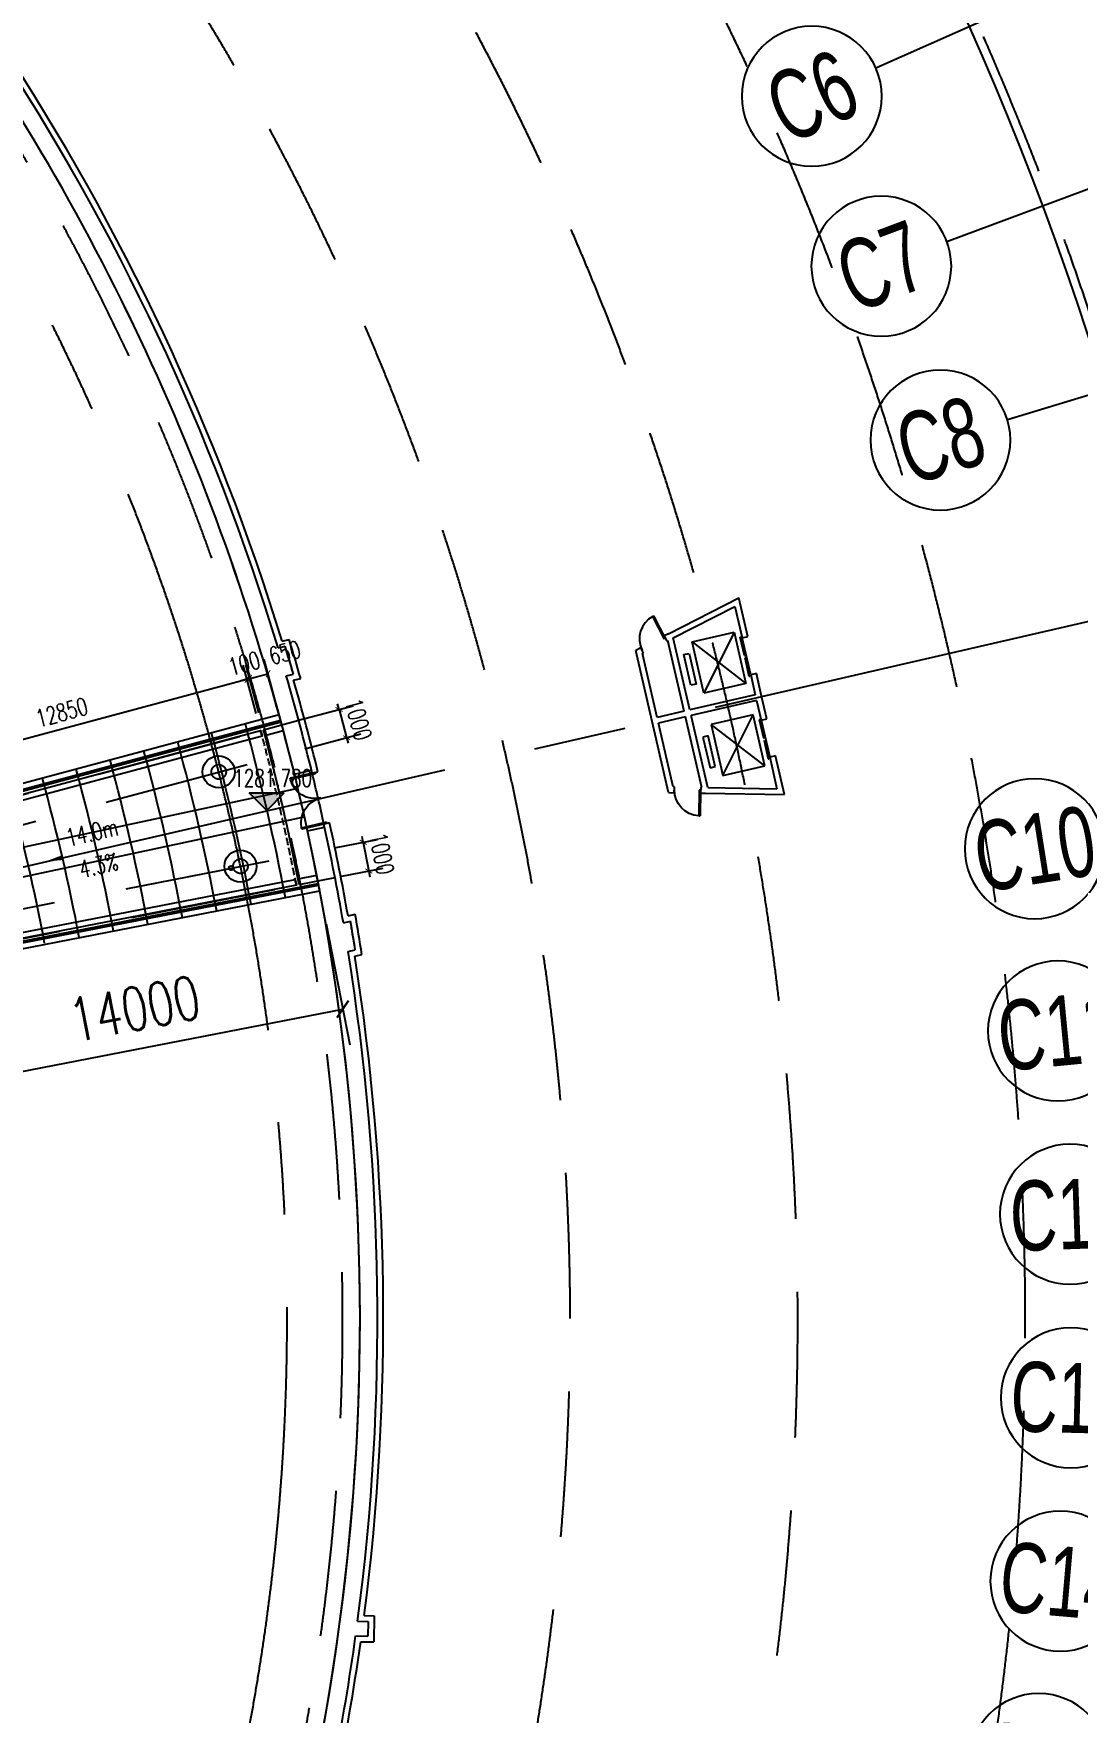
# Model space of a CAD drawing. Extents: x 36903891 to 38126251, y 2073392 to 2924740.
# Drawn here: x 37178668 to 37214450, y 2273145 to 2330717 of the extents above; entities that cross this region are included whole.
import ezdxf
from ezdxf.enums import TextEntityAlignment as Align
from ezdxf.xclip import XClip

# ---------------------------------------------------------------- set-up
doc = ezdxf.new("R2010")
doc.units = 0
doc.header["$LTSCALE"] = 1000
doc.header["$XCLIPFRAME"] = 0
for name, pattern in [('__DASH', [0.35, 0.25, -0.1]), ('CENTER', [2, 1.25, -0.25, 0.25, -0.25]), ('CENTER2', [28.575, 19.05, -3.175, 3.175, -3.175]), ('DASH', [0.35, 0.25, -0.1]), ('HIDDEN', [0.375, 0.25, -0.125])]:
    doc.linetypes.add(name, pattern=pattern)
doc.layers.get('0').update_dxf_attribs({"color": 8})
doc.layers.get('Defpoints').update_dxf_attribs({"color": 8})
for name, color, linetype in [('#幕墙线-平面', 8, 'Continuous'), ('#标注', 8, 'Continuous'), ('#虚线', 8, 'HIDDEN'), ('#轴线', 8, 'CENTER2'), ('1-WIN-1', 8, 'Continuous'), ('A-AL-E', 8, 'Continuous'), ('A-COLS-PLAN-C', 8, 'DASH'), ('A-DETL-ALUM', 8, 'Continuous'), ('A-DIMS', 8, 'Continuous'), ('A-DIMS-500', 8, 'Continuous'), ('A-DIMS-ELEV', 8, 'Continuous'), ('A-DIMS-SYMB', 8, 'Continuous'), ('A-FLOR', 8, 'Continuous'), ('A-FLOR-UNDR', 8, '__DASH'), ('A-GRID', 8, 'CENTER'), ('A-NOTE', 8, 'Continuous'), ('A-STRS-HRAL', 8, 'Continuous'), ('DIM', 8, 'Continuous'), ('周边建筑', 8, 'Continuous'), ('水-雨水-压力流-标识', 8, 'Continuous')]:
    doc.layers.add(name, color=color, linetype=linetype)
doc.styles.add('#文字', font='jrs.shx', dxfattribs={"width": 0.7, "bigfont": 'hztxt.shx'})
doc.styles.add('_TCH_DIM', font='SIMPLEX', dxfattribs={"bigfont": 'GBCBIG'})
doc.styles.add('_TCH_DIM_T3', font='SIMPLEX', dxfattribs={"width": 0.705882, "bigfont": 'GBCBIG'})
doc.styles.add('JHZX', font='jrs.shx', dxfattribs={"width": 0.6, "bigfont": 'jhz.shx'})
doc.dimstyles.new('_TCH_ARCH&&200', dxfattribs={"dimtxt": 595, "dimasz": 200, "dimexe": 500, "dimexo": 600, "dimgap": 252.5, "dimtad": 1, "dimdec": 0, "dimzin": 0, "dimdsep": 46, "dimtxsty": '_TCH_DIM_T3', "dimblk": 'ARCHTICK', "dimcen": 0.09, "dimclrt": 4, "dimazin": 2, "dimtfac": 1, "dimtdec": 0, "dimtix": 1, "dimtmove": 2, "dimatfit": 3, "dimfxl": 200, "dimtolj": 1, "dimtzin": 0, "dimarcsym": 0})
doc.dimstyles.new('_TCH_ARCH&&500', dxfattribs={"dimtxt": 1487.5, "dimasz": 500, "dimexe": 1250, "dimexo": 1500, "dimgap": 631.25, "dimtad": 1, "dimdec": 0, "dimzin": 0, "dimdsep": 46, "dimtxsty": '_TCH_DIM_T3', "dimblk": 'ARCHTICK', "dimcen": 0.09, "dimclrt": 4, "dimazin": 2, "dimtfac": 1, "dimtdec": 0, "dimtix": 1, "dimtmove": 2, "dimatfit": 3, "dimfxl": 200, "dimtolj": 1, "dimtzin": 0, "dimarcsym": 0})
doc.dimstyles.new('JZBZ-600', dxfattribs={"dimscale": 600, "dimtxt": 3, "dimasz": 1.5, "dimexe": 1, "dimexo": 1, "dimgap": 0.5, "dimtad": 1, "dimdec": 0, "dimdsep": 46, "dimtxsty": 'JHZX', "dimblk1": 'ARCHTICK', "dimblk2": 'ARCHTICK', "dimsah": 1, "dimcen": 0, "dimclrd": 1, "dimclre": 1, "dimclrt": 2, "dimadec": 1, "dimazin": 2, "dimtfac": 1, "dimtdec": 0, "dimtix": 1, "dimtmove": 0, "dimatfit": 3, "dimfxl": 1, "dimtolj": 1, "dimlwd": -1, "dimlwe": -1, "dimarcsym": 1})

# ---------------------------------------------------------------- blocks, each defined once
blk = doc.blocks.new('_ARCHTICK')
at = {"color": 0, "linetype": 'ByBlock', "const_width": 0.15}
blk.add_lwpolyline([(-0.5, -0.5), (0.5, 0.5)], dxfattribs=at)
blk = doc.blocks.new('*D93')
at = {"layer": '#标注', "transparency": 16777216}
for p, q in [((36894700, 2969458), (36883281, 2964374)), ((36897588, 2962398), (36885880, 2958021))]:
    blk.add_line(p, q, dxfattribs=at)
blk.add_arc((36780603, 2918661), 112993, 20.4991, 23.99913, dxfattribs=at)
at = {"layer": 'Defpoints', "color": 0, "transparency": 16777216}
for p in [(36895248, 2969703), (36898150, 2962608), (36885614, 2960378), (36780603, 2918661)]:
    blk.add_point(p, dxfattribs=at)
at = {"layer": '#标注', "transparency": 16777216, "xscale": 900, "yscale": 900, "zscale": 900}
for p, rotation in [((36883829, 2964618), 113.9991263115051), ((36886442, 2958231), 290.4991045865536)]:
    blk.add_blockref('_ARCHTICK', p, dxfattribs=dict(at, rotation=rotation))
at = {"layer": '#标注', "transparency": 16777216, "insert": (36886295, 2961899), "char_height": 1800, "attachment_point": 5, "rotation": 292.24912, "style": 'JHZX'}
blk.add_mtext('\\A1;3.5°', dxfattribs=at)
blk = doc.blocks.new('*D200')
at = {"layer": '#标注', "transparency": 16777216}
for p, q in [((36874862, 3000599), (36862409, 2989774)), ((36882278, 2846131), (36868846, 2855713))]:
    blk.add_line(p, q, dxfattribs=at)
blk.add_arc((36780603, 2918661), 108993, 324.49751, 41, dxfattribs=at)
at = {"layer": 'Defpoints', "color": 0, "transparency": 16777216}
for p in [(36875315, 3000993), (36780603, 2918661), (36887941, 2899732), (36882766, 2845783)]:
    blk.add_point(p, dxfattribs=at)
at = {"layer": '#标注', "transparency": 16777216, "xscale": 900, "yscale": 900, "zscale": 900}
for p, rotation in [((36862862, 2990168), 130.9999999999905), ((36869334, 2855365), 234.4975139136623)]:
    blk.add_blockref('_ARCHTICK', p, dxfattribs=dict(at, rotation=rotation))
at = {"layer": '#标注', "transparency": 16777216, "insert": (36890670, 2923946), "char_height": 1800, "attachment_point": 5, "rotation": 272.74876, "style": 'JHZX'}
blk.add_mtext('\\A1;76.5°', dxfattribs=at)
blk = doc.blocks.new('*U49')
blk.add_line((20, 0), (0, 0))
blk.add_circle((24, 0), 4)
at = {"style": 'JHZX', "width": 0.75}
blk.add_attdef('AXES', text='', height=4, dxfattribs=at).set_placement((24, 0), align=Align.MIDDLE_CENTER)
blk = doc.blocks.new('DOTE-11')
at = {"layer": '#虚线', "ltscale": 20}
for p, q in [((36843094, 2935403), (36856037, 2938871)), ((36843353, 2934437), (36856296, 2937905)), ((36843919, 2931984), (36857073, 2934541)), ((36844110, 2931003), (36857264, 2933559))]:
    blk.add_line(p, q, dxfattribs=at)
for radius, end in [(117100, 50.90588), (109300, 50.72062), (101500, 50.50684), (93700, 50.25742), (85900, 49.96262), (78100, 49.60882)]:
    blk.add_arc((36780599, 2918657), radius, 330, end, dxfattribs=at)
at = {"layer": '#轴线'}
blk.add_line((36843640, 2933212), (36923441, 2951635), dxfattribs=at)
for radius, end in [(146600, 183.99981), (138800, 210.18842), (130400, 210.32938), (127950, 210.37401), (76200, 56.5)]:
    blk.add_arc((36780599, 2918657), radius, 324.5, end, dxfattribs=at)
blk = doc.blocks.new('A$C80b62fe7')
at = {"layer": '#幕墙线-平面'}
for points in [[(218720, 197989), (201349, 196927, -0.411972), (200385, 197773, 0.208557), (152529, 289704, -0.411975), (152389, 290978), (163223, 304598)], [(218704, 198249), (201333, 197186, -0.411972), (200645, 197790, 0.208557), (152693, 289906, -0.411975), (152592, 290816), (163426, 304436)]]:
    blk.add_lwpolyline(points, format="xyb", dxfattribs=at)
for points in [[(146979, 209574), (133456, 205951)], [(147046, 209323), (133524, 205700)], [(134720, 204301), (147630, 207060)], [(134929, 203323), (147839, 206082)], [(134580, 201124), (148322, 203796)], [(134630, 200869), (148372, 203540)]]:
    blk.add_lwpolyline(points, dxfattribs=at)
for radius, start, end in [(128529, 333.50225, 195.7758), (127529, 333.53985, 195.7884)]:
    blk.add_arc((71052, 188867), radius, start, end, dxfattribs=at)
blk = doc.blocks.new('DASWQE')
at = {"layer": '#幕墙线-平面', "ltscale": 10}
for radius, start, end in [(77500, 10.74125, 15.25876), (78700, 10.7452, 15.25481), (75100, 10.73298, 15.26703), (76300, 10.73718, 15.26283), (72700, 10.72416, 15.27584), (73900, 10.72864, 15.27136), (70300, 10.71474, 15.28526), (71500, 10.71953, 15.28047), (69100, 10.7452, 15.29021)]:
    blk.add_arc((5, 4), radius, start, end, dxfattribs=at)
at = {"layer": 'DIM', "ltscale": 10}
blk.add_blockref('A$C80b62fe7', (-71047, -188863), dxfattribs=at)
blk = doc.blocks.new('雨水立管')
blk.add_circle((0, 0), 50)
blk = doc.blocks.new('雨水')
at = {"layer": '水-雨水-压力流-标识', "xscale": 1.5, "yscale": 1.5, "zscale": 1.5}
blk.add_blockref('雨水立管', (35722255, 2934115), dxfattribs=at)
blk = doc.blocks.new('800柱子')
at = {"layer": 'A-DETL-ALUM', "ltscale": 0.3}
blk.add_circle((35572079, 2737405), 550, dxfattribs=at)
blk = doc.blocks.new('$DorLib2D$00000002')
at = {"layer": '1-WIN-1'}
for p, q in [((-0.5, 0), (-0.5, 0.4875)), ((-0.475, 0.4875), (-0.5, 0.4875)), ((-0.475, 0), (-0.475, 0.4875)), ((0.475, 0), (0.475, 0.4875)), ((0.475, 0.4875), (0.5, 0.4875)), ((0.5, 0), (0.5, 0.4875)), ((-0.5, 0), (-0.475, 0)), ((0.5, 0), (0.475, 0))]:
    blk.add_line(p, q, dxfattribs=at)
for centre, start, end in [((-0.4875, 0), 0, 88.53072), ((0.4875, 0), 91.46928, 180)]:
    blk.add_arc(centre, 0.4875, start, end, dxfattribs=at)
blk = doc.blocks.new('$DORLIB2D$00000127')
for points in [[(-0.533, 0.795), (-0.533, 0.69)], [(-0.033, 0.795), (-0.533, 0.795)], [(-0.033, 0.69), (-0.533, 0.69)], [(0.5, 0.5), (-0.5, 0.5)], [(-0.033, 0.795), (-0.033, 0.69)], [(0.533, 0.795), (0.033, 0.795)], [(0.033, 0.795), (0.033, 0.69)], [(0.533, 0.69), (0.033, 0.69)], [(0.533, 0.795), (0.533, 0.69)]]:
    blk.add_lwpolyline(points)
blk = doc.blocks.new('$DorLib2D$00000001')
for p, q in [((0.45, 0.975), (0.5, 0.975)), ((0.45, 0), (0.45, 0.975)), ((0.5, 0), (0.5, 0.975)), ((0.5, 0), (0.45, 0))]:
    blk.add_line(p, q)
blk.add_arc((0.475, 0), 0.975, 91.46928, 180)
blk = doc.blocks.new('123')
at = {"layer": '周边建筑'}
for p, q in [((34941122, 2932477), (34939761, 2932477)), ((34940416, 2929851), (34939761, 2932477)), ((34940017, 2932277), (34941122, 2932277)), ((34940591, 2929977), (34940017, 2932277)), ((34941122, 2932277), (34941122, 2932477)), ((34943222, 2932477), (34942422, 2932477)), ((34942422, 2932477), (34942422, 2932277)), ((34942422, 2932277), (34943122, 2932277)), ((34943122, 2932277), (34943122, 2929977)), ((34944022, 2932477), (34943222, 2932477)), ((34943322, 2932277), (34943322, 2929977)), ((34943322, 2932277), (34944022, 2932277)), ((34944022, 2932277), (34944022, 2932477)), ((34946684, 2932477), (34945322, 2932477)), ((34945322, 2932477), (34945322, 2932277)), ((34945322, 2932277), (34946428, 2932277)), ((34945854, 2929977), (34946428, 2932277)), ((34946029, 2929851), (34946684, 2932477)), ((34940872, 2930572), (34940872, 2932052)), ((34940872, 2932052), (34942672, 2932052)), ((34940872, 2930572), (34942672, 2932052)), ((34940872, 2932052), (34942672, 2930572)), ((34942672, 2932052), (34942672, 2930572)), ((34945572, 2932052), (34943772, 2932052)), ((34943772, 2932052), (34943772, 2930572)), ((34945572, 2930572), (34943772, 2932052)), ((34945572, 2932052), (34943772, 2930572)), ((34945572, 2930572), (34945572, 2932052)), ((34942672, 2930572), (34940872, 2930572)), ((34943772, 2930572), (34945572, 2930572)), ((34940416, 2929851), (34940456, 2929691)), ((34943122, 2929977), (34940591, 2929977)), ((34941232, 2930202), (34941232, 2930387)), ((34941232, 2930387), (34942312, 2930387)), ((34942312, 2930202), (34941232, 2930202)), ((34942312, 2930387), (34942312, 2930202)), ((34945854, 2929977), (34943322, 2929977)), ((34945212, 2930387), (34944132, 2930387)), ((34944132, 2930387), (34944132, 2930202)), ((34944132, 2930202), (34945212, 2930202)), ((34945212, 2930202), (34945212, 2930387)), ((34945989, 2929691), (34946029, 2929851)), ((34940456, 2929691), (34940650, 2929739)), ((34943122, 2929777), (34940640, 2929777)), ((34940650, 2929739), (34940640, 2929777)), ((34943122, 2929777), (34943122, 2928827)), ((34945804, 2929777), (34943322, 2929777)), ((34943322, 2929777), (34943322, 2928827)), ((34945804, 2929777), (34945795, 2929739)), ((34945795, 2929739), (34945989, 2929691)), ((34940868, 2928866), (34940674, 2928817)), ((34940674, 2928817), (34940721, 2928627)), ((34940877, 2928827), (34940868, 2928866)), ((34943122, 2928827), (34940877, 2928827)), ((34945567, 2928827), (34943322, 2928827)), ((34945577, 2928866), (34945567, 2928827)), ((34945771, 2928817), (34945577, 2928866)), ((34945724, 2928627), (34945771, 2928817)), ((34943222, 2928627), (34940721, 2928627)), ((34945724, 2928627), (34943222, 2928627)), ((34939078, 2916969), (34939078, 2917220)), ((34947367, 2916969), (34947367, 2917220)), ((34937678, 2916884), (34937678, 2917134)), ((34937878, 2916697), (34937878, 2916948)), ((34938878, 2916758), (34938878, 2917009)), ((34940498, 2915580), (34940455, 2916829)), ((34942222, 2916271), (34942222, 2916871)), ((34942322, 2916872), (34942322, 2917072)), ((34944122, 2917072), (34944122, 2916872)), ((34944222, 2916271), (34944222, 2916871)), ((34945946, 2915580), (34945990, 2916829)), ((34947567, 2916758), (34947567, 2917009)), ((34948567, 2916697), (34948567, 2916948)), ((34948767, 2916884), (34948767, 2917134)), ((34940698, 2915587), (34940676, 2916236)), ((34945746, 2915587), (34945769, 2916236)), ((34970876, 2912113), (34970957, 2912442)), ((34970957, 2912442), (34971831, 2912224)), ((34971015, 2911847), (34971103, 2912199)), ((34971103, 2912199), (34971588, 2912078)), ((34971486, 2911670), (34971588, 2912078)), ((34971723, 2911793), (34971831, 2912224))]:
    blk.add_line(p, q, dxfattribs=at)
for points in [[(34942222, 2916271, 0.098236), (34912257, 2909930, -0.389733), (34902046, 2913529), (34887313, 2941237, -0.432463), (34891065, 2952275, -0.001332), (34891677, 2952551, -0.001332)], [(34994768, 2952551, -0.066668), (35023206, 2934936, -0.432715), (35023979, 2923298), (35002575, 2900345, -0.3894), (34991787, 2899506, 0.164544), (34944222, 2916271)]]:
    blk.add_lwpolyline(points, format="xyb", dxfattribs=at)
for radius, start, end in [(79750, 92.97891, 93.98661), (79750, 86.01339, 87.02109), (79300, 93.86442, 110.51671), (79500, 93.99916, 110.3552), (79550, 93.13066, 93.85226), (79550, 93.21421, 93.85226), (79300, 90.65028, 93.14054), (79500, 90.64865, 92.98829), (79300, 89.34972, 90.65028), (79500, 87.01171, 89.35135), (79300, 86.85946, 89.34972), (79550, 86.14774, 86.86934), (79550, 86.14774, 86.78579), (79300, 69.48328, 86.13558), (79500, 69.6448, 86.00084), (78700, 90.72805, 113.17007), (78700, 53.84029, 89.27195), (78050, 88, 92), (79300, 62.58674, 69.11954), (79500, 61.72709, 68.99173)]:
    blk.add_arc((34943222, 2837577), radius, start, end, dxfattribs=at)
for name, p, xscale, yscale, zscale, rotation in [('$DORLIB2D$00000127', (34941772, 2932377), -1300, 200, -1300, 180), ('$DORLIB2D$00000127', (34944672, 2932377), 1300, 200, 1300, 179.999999999993), ('$DorLib2D$00000001', (34940662, 2929278), 900, 900, 200, 104.000001498082), ('$DorLib2D$00000001', (34945783, 2929278), -899.9999999999997, 899.9999999999997, 200, 256.0000014980859), ('$DorLib2D$00000002', (34943222, 2916972), -1800, 1800, -1800, 179.999999999653)]:
    blk.add_blockref(name, p, dxfattribs=dict(at, xscale=xscale, yscale=yscale, zscale=zscale, rotation=rotation))
blk = doc.blocks.new('_YZHK')
blk.add_circle((0, 0), 0.5)
blk = doc.blocks.new('ASDFASD')
at = {"layer": 'A-COLS-PLAN-C', "ltscale": 0.3, "xscale": 500, "yscale": 500, "zscale": 500}
for p in [(35721829, 2937412), (35722575, 2934177)]:
    blk.add_blockref('_YZHK', p, dxfattribs=at)
blk = doc.blocks.new('*D312')
at = {"layer": 'A-DIMS', "lineweight": -2, "transparency": 16777216}
for p, q in [((39369516, 2010580), (39369072, 2012237)), ((39356789, 2008428), (39369201, 2011754)), ((39357104, 2007254), (39356660, 2008911))]:
    blk.add_line(p, q, dxfattribs=at)
at = {"layer": 'Defpoints', "color": 0, "transparency": 16777216}
for p in [(39369201, 2011754), (39369671, 2010000), (39357259, 2006674)]:
    blk.add_point(p, dxfattribs=at)
at = {"layer": 'A-DIMS', "lineweight": -2, "transparency": 16777216, "xscale": 200, "yscale": 200, "zscale": 200}
for p, rotation in [((39369201, 2011754), 15.0000062783435), ((39356789, 2008428), 195.0000062783435)]:
    blk.add_blockref('_ARCHTICK', p, dxfattribs=dict(at, rotation=rotation))
at = {"layer": 'A-DIMS', "transparency": 16777216, "insert": (39362853, 2010622), "char_height": 595, "attachment_point": 5, "rotation": 15.00001, "style": '_TCH_DIM_T3'}
blk.add_mtext('\\A1;12850', dxfattribs=at)
blk = doc.blocks.new('*D313')
at = {"layer": 'A-DIMS', "lineweight": -2, "transparency": 16777216}
for p, q in [((39369516, 2010580), (39369072, 2012237)), ((39369612, 2010606), (39369168, 2012263)), ((39369201, 2011754), (39369008, 2011702)), ((39369201, 2011754), (39369298, 2011780)), ((39369298, 2011780), (39369491, 2011832))]:
    blk.add_line(p, q, dxfattribs=at)
at = {"layer": 'Defpoints', "color": 0, "transparency": 16777216}
for p in [(39369298, 2011780), (39369671, 2010000), (39369768, 2010026)]:
    blk.add_point(p, dxfattribs=at)
at = {"layer": 'A-DIMS', "lineweight": -2, "transparency": 16777216, "xscale": 200, "yscale": 200, "zscale": 200}
for p, rotation in [((39369201, 2011754), 15.00000627832485), ((39369298, 2011780), 195.0000062783248)]:
    blk.add_blockref('_ARCHTICK', p, dxfattribs=dict(at, rotation=rotation))
at = {"layer": 'A-DIMS', "transparency": 16777216, "insert": (39369107, 2012298), "char_height": 595, "attachment_point": 5, "rotation": 15.00001, "style": '_TCH_DIM_T3'}
blk.add_mtext('\\A1;100', dxfattribs=at)
blk = doc.blocks.new('*D314')
at = {"layer": 'A-DIMS', "lineweight": -2, "transparency": 16777216}
for p, q in [((39369612, 2010606), (39369168, 2012263)), ((39370240, 2010774), (39369796, 2012431)), ((39369298, 2011780), (39369926, 2011948))]:
    blk.add_line(p, q, dxfattribs=at)
at = {"layer": 'Defpoints', "color": 0, "transparency": 16777216}
for p in [(39369926, 2011948), (39369768, 2010026), (39370396, 2010194)]:
    blk.add_point(p, dxfattribs=at)
at = {"layer": 'A-DIMS', "lineweight": -2, "transparency": 16777216, "xscale": 200, "yscale": 200, "zscale": 200}
for p, rotation in [((39369298, 2011780), 195.000006278333), ((39369926, 2011948), 15.00000627833302)]:
    blk.add_blockref('_ARCHTICK', p, dxfattribs=dict(at, rotation=rotation))
at = {"layer": 'A-DIMS', "transparency": 16777216, "insert": (39370498, 2012671), "char_height": 595, "attachment_point": 5, "rotation": 15.00001, "style": '_TCH_DIM_T3'}
blk.add_mtext('\\A1;650', dxfattribs=at)
blk = doc.blocks.new('*D344')
at = {"layer": 'A-DIMS-500', "lineweight": -2, "transparency": 16777216}
for p, q in [((39371918, 2003369), (39372725, 1999217)), ((39358175, 2000698), (39358982, 1996546)), ((39358743, 1997773), (39372486, 2000444))]:
    blk.add_line(p, q, dxfattribs=at)
at = {"layer": 'Defpoints', "color": 0, "transparency": 16777216}
for p in [(39371631, 2004842), (39357889, 2002171), (39372486, 2000444)]:
    blk.add_point(p, dxfattribs=at)
at = {"layer": 'A-DIMS-500', "lineweight": -2, "transparency": 16777216, "xscale": 499.9999999999999, "yscale": 499.9999999999999, "zscale": 499.9999999999999}
for p, rotation in [((39372486, 2000444), 11.00000762941801), ((39358743, 1997773), 191.000007629418)]:
    blk.add_blockref('_ARCHTICK', p, dxfattribs=dict(at, rotation=rotation))
at = {"layer": 'A-DIMS-500', "transparency": 16777216, "insert": (39365352, 2000458), "char_height": 1487.5, "attachment_point": 5, "rotation": 11.00001, "style": '_TCH_DIM_T3'}
blk.add_mtext('\\A1;14000', dxfattribs=at)
blk = doc.blocks.new('*D385')
at = {"layer": 'A-DIMS', "lineweight": -2, "transparency": 16777216}
for p, q in [((39372200, 2005971), (39373678, 2006258)), ((39373187, 2006163), (39373149, 2006359)), ((39373187, 2006163), (39373378, 2005181)), ((39372391, 2004989), (39373869, 2005277)), ((39373378, 2005181), (39373416, 2004985))]:
    blk.add_line(p, q, dxfattribs=at)
at = {"layer": 'Defpoints', "color": 0, "transparency": 16777216}
for p in [(39371611, 2005857), (39371802, 2004875), (39373378, 2005181)]:
    blk.add_point(p, dxfattribs=at)
at = {"layer": 'A-DIMS', "lineweight": -2, "transparency": 16777216, "xscale": 200, "yscale": 200, "zscale": 200}
for p, rotation in [((39373187, 2006163), 281.0000023880401), ((39373378, 2005181), 101.0000023880401)]:
    blk.add_blockref('_ARCHTICK', p, dxfattribs=dict(at, rotation=rotation))
at = {"layer": 'A-DIMS', "transparency": 16777216, "insert": (39373823, 2005777), "char_height": 595, "attachment_point": 5, "rotation": 281, "style": '_TCH_DIM_T3'}
blk.add_mtext('\\A1;1000', dxfattribs=at)
blk = doc.blocks.new('*D386')
at = {"layer": 'A-DIMS', "lineweight": -2, "transparency": 16777216}
for p, q in [((39370927, 2010337), (39372842, 2010850)), ((39372359, 2010720), (39372307, 2010914)), ((39372359, 2010720), (39372618, 2009754)), ((39371186, 2009371), (39373101, 2009884)), ((39372618, 2009754), (39372670, 2009561))]:
    blk.add_line(p, q, dxfattribs=at)
at = {"layer": 'Defpoints', "color": 0, "transparency": 16777216}
for p in [(39370347, 2010181), (39372618, 2009754), (39370606, 2009215)]:
    blk.add_point(p, dxfattribs=at)
at = {"layer": 'A-DIMS', "lineweight": -2, "transparency": 16777216, "xscale": 200, "yscale": 200, "zscale": 200}
for p, rotation in [((39372359, 2010720), 285.0000024154184), ((39372618, 2009754), 105.0000024154184)]:
    blk.add_blockref('_ARCHTICK', p, dxfattribs=dict(at, rotation=rotation))
at = {"layer": 'A-DIMS', "transparency": 16777216, "insert": (39373020, 2010380), "char_height": 595, "attachment_point": 5, "rotation": 285, "style": '_TCH_DIM_T3'}
blk.add_mtext('\\A1;1000', dxfattribs=at)
blk = doc.blocks.new('ZW-5001')
at = {"layer": '#标注'}
ref = blk.add_blockref('*U49', (36887940, 2966449.2), dxfattribs=dict(at, xscale=-600, yscale=599.9999999999999, rotation=23.99983746922012))
ref.add_attrib('AXES', 'C6', dxfattribs={"layer": '0', "height": 2400, "rotation": 23.999837, "style": '#文字', "width": 0.7}).set_placement((36874784.9, 2960592.2), align=Align.MIDDLE_CENTER)
ref = blk.add_blockref('*U49', (36890657.3, 2959807.1), dxfattribs=dict(at, xscale=-600.0000000000001, yscale=599.9999999999999, rotation=20.49988501550017))
ref.add_attrib('AXES', 'C7', dxfattribs={"layer": '0', "height": 2400, "rotation": 20.499885, "style": '#文字', "width": 0.7}).set_placement((36877169.2, 2954764.1), align=Align.MIDDLE_CENTER)
ref = blk.add_blockref('*U49', (36892964.2, 2953011.5), dxfattribs=dict(at, xscale=-600, yscale=600, rotation=16.99993256178021))
ref.add_attrib('AXES', 'C8', dxfattribs={"layer": '0', "height": 2400, "rotation": 16.999932, "style": '#文字', "width": 0.7}).set_placement((36879193.4, 2948801.4), align=Align.MIDDLE_CENTER)
ref = blk.add_blockref('*U49', (36896650.4, 2937041.9), dxfattribs=dict(at, xscale=-599.9999999999997, yscale=600, rotation=9.01348231881574))
ref.add_attrib('AXES', 'C10', dxfattribs={"layer": '0', "height": 2400, "rotation": 9.013482, "style": '#文字', "width": 0.7}).set_placement((36882428.2, 2934785.9), align=Align.MIDDLE_CENTER)
ref = blk.add_blockref('*U49', (36897556.3, 2929922.2), dxfattribs=dict(at, xscale=-599.9999999999999, yscale=600, rotation=5.513218046030734))
ref.add_attrib('AXES', 'C11', dxfattribs={"layer": '0', "height": 2400, "rotation": 5.513218, "style": '#文字', "width": 0.7}).set_placement((36883223, 2928538.8), align=Align.MIDDLE_CENTER)
ref = blk.add_blockref('*U49', (36898025.9, 2922760.6), dxfattribs=dict(at, xscale=-599.9999999999999, yscale=600, rotation=2.012953773245974))
ref.add_attrib('AXES', 'C12', dxfattribs={"layer": '0', "height": 2400, "rotation": 2.012954, "style": '#文字', "width": 0.7}).set_placement((36883634.8, 2922254.8), align=Align.MIDDLE_CENTER)
ref = blk.add_blockref('*U49', (36898057.4, 2915583.6), dxfattribs=dict(at, xscale=-600, yscale=600, rotation=358.5126895004611))
ref.add_attrib('AXES', 'C13', dxfattribs={"layer": '0', "height": 2400, "rotation": 358.51269, "style": '#文字', "width": 0.7}).set_placement((36883662.2, 2915957.4), align=Align.MIDDLE_CENTER)
ref = blk.add_blockref('*U49', (36897650.6, 2908418.1), dxfattribs=dict(at, xscale=-599.9999999999999, yscale=600, rotation=355.0124252276764))
ref.add_attrib('AXES', 'C14', dxfattribs={"layer": '0', "height": 2400, "rotation": 355.012425, "style": '#文字', "width": 0.7}).set_placement((36883305.1, 2909670.1), align=Align.MIDDLE_CENTER)
ref = blk.add_blockref('*U49', (36896807.1, 2901290.8), dxfattribs=dict(at, xscale=-599.9999999999997, yscale=599.9999999999998, rotation=351.5121609548914))
ref.add_attrib('AXES', 'C15', dxfattribs={"layer": '0', "height": 2400, "rotation": 351.512161, "style": '#文字', "width": 0.7}).set_placement((36882564.8, 2903416.3), align=Align.MIDDLE_CENTER)
for base, p1, p2, picture, middle in [((36887940.5, 2899731.8), (36882766.5, 2845782.6), (36875314.6, 3000992.6), '*D200', (36890670.1, 2923946)), ((36885614.3, 2960377.7), (36898150.4, 2962608.4), (36895248.2, 2969702.5), '*D93', (36886294.8, 2961899))]:
    dim = blk.add_angular_dim_3p(base=base, center=(36780603.5, 2918661.5), p1=p1, p2=p2, dimstyle='JZBZ-600', override={"dimclrd": 256, "dimclre": 256, "dimclrt": 256}, dxfattribs=at)
    dim.commit()
    dim.dimension.update_dxf_attribs({"geometry": picture, "text_midpoint": middle})
blk = doc.blocks.new('FDGFH')
at = {"layer": 'A-FLOR'}
blk.add_blockref('ZW-5001', (-36780599, -2918657), dxfattribs=at)
at = {"layer": 'A-GRID'}
blk.add_blockref('DOTE-11', (-36780599, -2918657), dxfattribs=at)
blk = doc.blocks.new('CXVFG')
at = {"layer": 'A-DIMS-ELEV'}
blk.add_hatch(color=256, dxfattribs=at).paths.add_polyline_path([(39369881.4, 2007256.7), (39369281.4, 2007856.7), (39370481.4, 2007856.7)])
at = {"layer": 'A-AL-E'}
for points in [[(39442041.7, 1999007), (39424670.8, 1997944.6, -0.4119718), (39423770.9, 1998734.6, 0.2085567), (39375892.6, 2090708, -0.411975), (39375761.6, 2091898.3), (39386595.6, 2105518.2)], [(39442029.5, 1999206.6), (39424658.5, 1998144.2, -0.4119718), (39423970.4, 1998748.3, 0.2085567), (39376018.2, 2090863.6, -0.411975), (39375918.1, 2091773.8), (39386752.1, 2105393.7)]]:
    blk.add_lwpolyline(points, format="xyb", dxfattribs=at)
for points in [[(39370304.3, 2010532.1), (39356782, 2006908.9)], [(39370356, 2010338.9), (39356833.8, 2006715.7)], [(39357917.1, 2002023.3), (39371659.2, 2004694.5)], [(39357955.3, 2001827), (39371697.3, 2004498.1)]]:
    blk.add_lwpolyline(points, dxfattribs=at)
at = {"layer": 'A-DIMS-ELEV'}
for p, q in [((39369881.4, 2007256.7), (39369281.4, 2007856.7)), ((39369281.4, 2007856.7), (39370481.4, 2007856.7)), ((39369881.4, 2007256.7), (39370481.4, 2007856.7))]:
    blk.add_line(p, q, dxfattribs=at)
at = {"layer": 'A-DIMS-SYMB'}
blk.add_lwpolyline([(39365547.6, 2006256.1, 0, 0, 0), (39362276, 2005500.8, 0, 160, 0), (39362860.6, 2005635.8, 0, 0, 0)], format="xyseb", dxfattribs=at)
at = {"layer": 'A-FLOR-UNDR'}
for points in [[(39370895.1, 2004698.7, 0.0174551), (39369671.2, 2010000.1, 0.0174551)], [(39370993.2, 2004717.8, 0.0174551), (39369767.7, 2010026, 0.0174551)]]:
    blk.add_lwpolyline(points, format="xyb", dxfattribs=at)
at = {"layer": 'A-STRS-HRAL'}
for points in [[(39424190.3, 1997672.1, -0.2921177), (39423421.7, 1998710.5, 0.1540888), (39394932.5, 2071188.9), (39395087.9, 2071314.8, -0.154089), (39423621.2, 1998724.3, 0.2670598), (39424176.6, 1997896.1, -0.0004314), (39424190.3, 1997672.1)], [(39369722.7, 2009806.9), (39357310.5, 2006481, 0.0007681), (39357259, 2006674.3), (39369671.2, 2010000.1, -0.0006414), (39369722.7, 2009806.9)], [(39370895.1, 2004698.7), (39358281.2, 2002246.9, 0.0007681), (39358242.7, 2002443.1), (39370856.7, 2004895, -0.0006414), (39370895.1, 2004698.7)]]:
    blk.add_lwpolyline(points, format="xyb", dxfattribs=at)
at = {"rotation": 283.0000021287353}
blk.add_blockref('123', (28669010.7, 35399138.6), dxfattribs=at)
at = {"layer": 'A-COLS-PLAN-C'}
blk.add_blockref('ASDFASD', (3646404.7, -928832), dxfattribs=at)
at = {"layer": '水-雨水-压力流-标识'}
for name, p in [('雨水', (3646404.7, -928832)), ('800柱子', (3796151.8, -728823.2)), ('800柱子', (3796898.5, -732057.6))]:
    blk.add_blockref(name, p, dxfattribs=at)
at = {"layer": 'A-DIMS-ELEV', "style": '_TCH_DIM', "width": 0.705882}
blk.add_text('1281.780', height=595, dxfattribs=at).set_placement((39368733.4, 2008066.7))
at = {"layer": 'A-NOTE', "style": '_TCH_DIM', "width": 0.705882}
for s, p in [('14.0m', (39363079.9, 2006015.1)), ('4.3%', (39363534.9, 2004934))]:
    blk.add_text(s, height=595, rotation=12.999791, dxfattribs=at).set_placement(p)
at = {"layer": 'A-DIMS'}
for p1, p2, distance, picture, middle in [((39369671.2, 2010000.1), (39369767.7, 2010026), 1815.6, '*D313', (39369107.2, 2012298.1)), ((39357259, 2006674.3), (39369671.2, 2010000.1), 1815.6, '*D312', (39362852.8, 2010622.3)), ((39370347.3, 2010181.3), (39370606.1, 2009215.4), 2082.8, '*D386', (39373019.8, 2010379.8)), ((39371611.1, 2005856.6), (39371801.8, 2004875), 1605.9, '*D385', (39373822.7, 2005777.1))]:
    dim = blk.add_aligned_dim(p1=p1, p2=p2, distance=distance, dimstyle='_TCH_ARCH&&200', override={"dimclrd": 256, "dimclre": 256, "dimclrt": 256}, dxfattribs=at)
    dim.commit()
    dim.dimension.update_dxf_attribs({"geometry": picture, "text_midpoint": middle})
dim = blk.add_linear_dim(base=(39369925.7, 2011948), p1=(39369767.7, 2010026), p2=(39370395.6, 2010194.2), angle=15.000006, dimstyle='_TCH_ARCH&&200', override={"dimclrd": 256, "dimclre": 256, "dimclrt": 256}, dxfattribs=at)
dim.commit()
dim.dimension.update_dxf_attribs({"geometry": '*D314', "text_midpoint": (39370498.1, 2012670.8), "dimtype": 129})
at = {"layer": 'A-DIMS-500'}
dim = blk.add_aligned_dim(p1=(39357888.5, 2002170.5), p2=(39371631.3, 2004841.9), distance=-4480.1, dimstyle='_TCH_ARCH&&500', override={"dimclrd": 256, "dimclre": 256, "dimclrt": 256}, dxfattribs=at)
dim.commit()
dim.dimension.update_dxf_attribs({"geometry": '*D344', "text_midpoint": (39365352.4, 2000458.1)})
blk = doc.blocks.new('JUTEWR')
at = {"layer": 'A-STRS-HRAL'}
blk.add_blockref('DASWQE', (36747505, 2929437), dxfattribs=at)
at = {"layer": 'DIM'}
for name, p in [('FDGFH', (36747510, 2929431)), ('CXVFG', (-2546868, 939616))]:
    blk.add_blockref(name, p, dxfattribs=at)

msp = doc.modelspace()

# ---------------------------------------------------------------- block references
at = {"layer": 'DIM'}
ref = msp.add_blockref('JUTEWR', (363648.3, -642797.5), dxfattribs=at)
XClip(ref).set_block_clipping_path([(36540243.0880557299, 2702892.0700622862), (36938694.1744792983, 3117037.741362222)])

doc.saveas('drawing.dxf')
